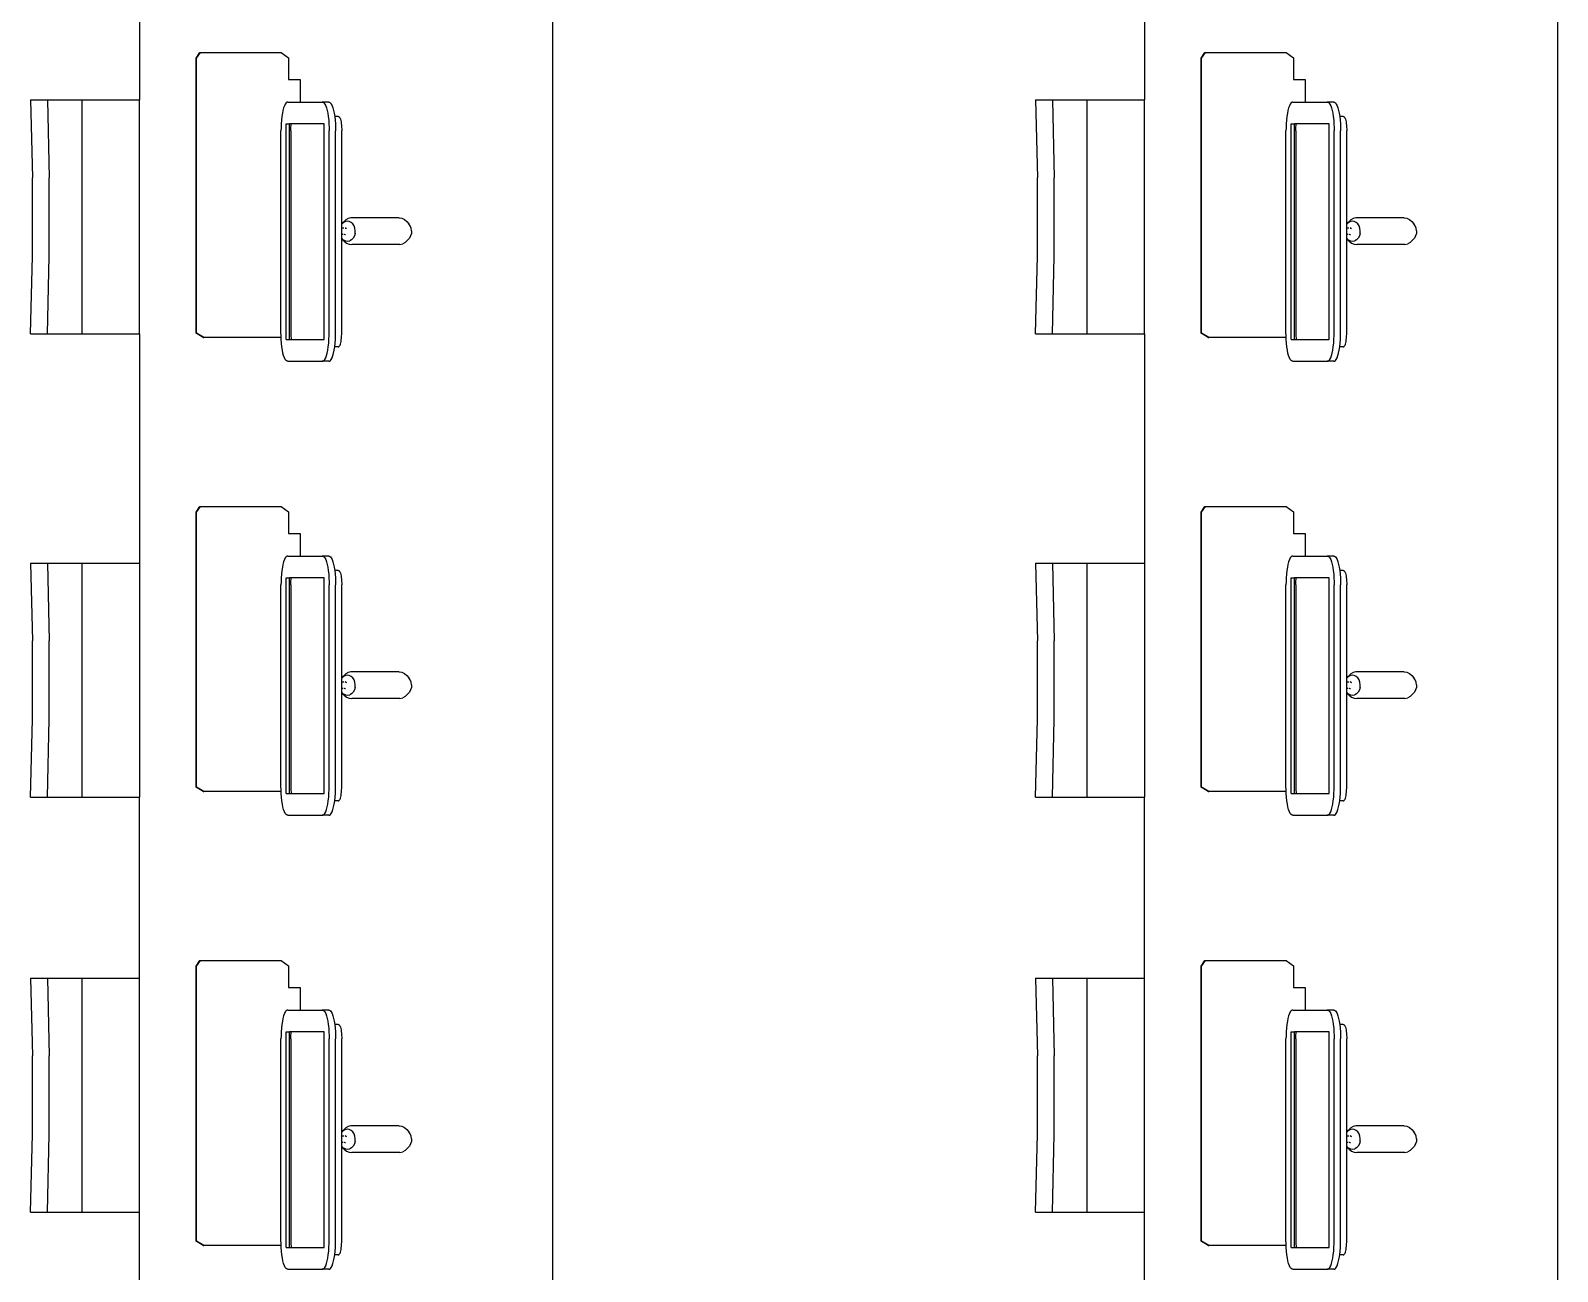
# Model space of a CAD drawing. Header units: inches. Extents: x 1 to 470, y -1 to 318.
# Drawn here: x 279.1 to 370.7, y 105.7 to 180.1 of the extents above; entities that cross this region are included whole.
import ezdxf

# ---------------------------------------------------------------- set-up
doc = ezdxf.new("R2010")
doc.units = ezdxf.units.IN
doc.header["$MEASUREMENT"] = 0

# ---------------------------------------------------------------- blocks, each defined once
blk = doc.blocks.new('computer classroom pl')
for p, q in [((292.461, 316.665), (297.125, 316.552)), ((292.461, 316.665), (292.461, 315.656)), ((297.125, 316.552), (301.822, 316.552)), ((306.486, 316.665), (301.822, 316.552)), ((306.486, 316.665), (306.486, 315.656)), ((317.348, 316.665), (322.013, 316.552)), ((317.348, 316.665), (317.348, 315.656)), ((322.013, 316.552), (326.709, 316.552)), ((331.373, 316.665), (326.709, 316.552)), ((331.373, 316.665), (331.373, 315.656)), ((345.123, 316.665), (349.788, 316.552)), ((345.123, 316.665), (345.123, 315.656)), ((349.788, 316.552), (354.484, 316.552)), ((359.148, 316.665), (354.484, 316.552)), ((359.148, 316.665), (359.148, 315.656)), ((292.461, 315.656), (297.125, 315.543)), ((292.461, 315.656), (292.461, 313.571)), ((297.125, 315.543), (301.822, 315.543)), ((306.486, 315.656), (301.822, 315.543)), ((306.486, 315.656), (306.486, 313.571)), ((317.348, 315.656), (322.013, 315.543)), ((317.348, 315.656), (317.348, 313.571)), ((322.013, 315.543), (326.709, 315.543)), ((331.373, 315.656), (326.709, 315.543)), ((331.373, 315.656), (331.373, 313.571)), ((345.123, 315.656), (349.788, 315.543)), ((345.123, 315.656), (345.123, 313.571)), ((349.788, 315.543), (354.484, 315.543)), ((359.148, 315.656), (354.484, 315.543)), ((359.148, 315.656), (359.148, 313.571)), ((292.461, 313.571), (292.461, 310.126)), ((292.461, 313.571), (306.486, 313.571)), ((306.486, 313.571), (306.486, 310.126)), ((317.348, 313.571), (317.348, 310.126)), ((317.348, 313.571), (331.373, 313.571)), ((331.373, 313.571), (331.373, 310.126)), ((345.123, 313.571), (345.123, 310.126)), ((345.123, 313.571), (359.148, 313.571)), ((359.148, 313.571), (359.148, 310.126)), ((282.148, 310.126), (292.461, 310.126)), ((292.461, 310.126), (306.486, 310.126)), ((306.486, 310.126), (317.348, 310.126)), ((331.373, 310.126), (317.348, 310.126)), ((345.123, 310.126), (331.373, 310.126)), ((345.123, 310.126), (359.148, 310.126)), ((370.836, 310.126), (359.148, 310.126)), ((290.446, 306.32), (290.706, 306.743)), ((290.446, 306.285), (290.706, 306.711)), ((290.706, 306.743), (307.206, 306.743)), ((290.706, 306.743), (290.706, 306.711)), ((290.706, 306.711), (307.206, 306.711)), ((307.206, 306.743), (307.552, 306.511)), ((307.206, 306.711), (307.552, 306.478)), ((317.671, 306.32), (317.931, 306.743)), ((317.671, 306.285), (317.931, 306.711)), ((317.931, 306.743), (334.431, 306.743)), ((317.931, 306.743), (317.931, 306.711)), ((317.931, 306.711), (334.431, 306.711)), ((334.431, 306.743), (334.777, 306.511)), ((334.431, 306.711), (334.777, 306.478)), ((344.896, 306.32), (345.156, 306.743)), ((344.896, 306.285), (345.156, 306.711)), ((345.156, 306.743), (361.656, 306.743)), ((345.156, 306.743), (345.156, 306.711)), ((345.156, 306.711), (361.656, 306.711)), ((361.656, 306.743), (362.002, 306.511)), ((361.656, 306.711), (362.002, 306.478)), ((290.446, 306.32), (290.446, 306.285)), ((290.446, 301.645), (290.446, 306.285)), ((307.552, 306.511), (307.552, 306.478)), ((307.552, 306.478), (307.552, 301.64)), ((317.671, 306.32), (317.671, 306.285)), ((317.671, 301.645), (317.671, 306.285)), ((334.777, 306.511), (334.777, 306.478)), ((334.777, 306.478), (334.777, 301.64)), ((344.896, 306.32), (344.896, 306.285)), ((344.896, 301.645), (344.896, 306.285)), ((362.002, 306.511), (362.002, 306.478)), ((362.002, 306.478), (362.002, 301.64)), ((289.033, 301.24), (289.037, 301.284)), ((289.033, 301.24), (289.033, 299.173)), ((289.037, 301.284), (289.075, 301.34)), ((289.075, 301.34), (289.144, 301.393)), ((289.144, 301.393), (289.243, 301.444)), ((289.243, 301.444), (289.371, 301.491)), ((289.371, 301.491), (289.525, 301.533)), ((289.525, 301.533), (289.702, 301.57)), ((289.702, 301.57), (289.898, 301.6)), ((289.898, 301.6), (290.11, 301.624)), ((290.11, 301.624), (290.334, 301.641)), ((290.327, 301.341), (303.273, 301.341)), ((290.327, 301.341), (290.327, 301.15)), ((290.334, 301.641), (290.446, 301.645)), ((290.446, 301.645), (290.565, 301.65)), ((290.565, 301.65), (290.749, 301.651)), ((290.749, 301.651), (302.851, 301.651)), ((303.035, 301.65), (302.851, 301.651)), ((303.267, 301.641), (303.035, 301.65)), ((303.49, 301.624), (303.267, 301.641)), ((303.273, 301.341), (303.273, 301.15)), ((303.702, 301.6), (303.49, 301.624)), ((303.899, 301.57), (303.702, 301.6)), ((304.076, 301.533), (303.899, 301.57)), ((304.229, 301.491), (304.076, 301.533)), ((304.357, 301.444), (304.229, 301.491)), ((304.457, 301.393), (304.357, 301.444)), ((304.526, 301.34), (304.457, 301.393)), ((304.564, 301.284), (304.526, 301.34)), ((304.568, 301.24), (304.564, 301.284)), ((304.568, 301.24), (304.568, 300.5)), ((307.225, 301.199), (305.925, 301.199)), ((305.925, 301.199), (305.925, 300.5)), ((307.552, 301.64), (307.225, 301.199)), ((316.258, 301.24), (316.262, 301.284)), ((316.258, 301.24), (316.258, 299.173)), ((316.262, 301.284), (316.3, 301.34)), ((316.3, 301.34), (316.369, 301.393)), ((316.369, 301.393), (316.468, 301.444)), ((316.468, 301.444), (316.596, 301.491)), ((316.596, 301.491), (316.75, 301.533)), ((316.75, 301.533), (316.927, 301.57)), ((316.927, 301.57), (317.123, 301.6)), ((317.123, 301.6), (317.335, 301.624)), ((317.335, 301.624), (317.559, 301.641)), ((317.552, 301.341), (330.498, 301.341)), ((317.552, 301.341), (317.552, 301.15)), ((317.559, 301.641), (317.671, 301.645)), ((317.671, 301.645), (317.79, 301.65)), ((317.79, 301.65), (317.974, 301.651)), ((317.974, 301.651), (330.076, 301.651)), ((330.26, 301.65), (330.076, 301.651)), ((330.492, 301.641), (330.26, 301.65)), ((330.715, 301.624), (330.492, 301.641)), ((330.498, 301.341), (330.498, 301.15)), ((330.927, 301.6), (330.715, 301.624)), ((331.124, 301.57), (330.927, 301.6)), ((331.301, 301.533), (331.124, 301.57)), ((331.454, 301.491), (331.301, 301.533)), ((331.582, 301.444), (331.454, 301.491)), ((331.682, 301.393), (331.582, 301.444)), ((331.751, 301.34), (331.682, 301.393)), ((331.789, 301.284), (331.751, 301.34)), ((331.793, 301.24), (331.789, 301.284)), ((331.793, 301.24), (331.793, 300.5)), ((334.45, 301.199), (333.15, 301.199)), ((333.15, 301.199), (333.15, 300.5)), ((334.777, 301.64), (334.45, 301.199)), ((343.483, 301.24), (343.487, 301.284)), ((343.483, 301.24), (343.483, 299.173)), ((343.487, 301.284), (343.525, 301.34)), ((343.525, 301.34), (343.594, 301.393)), ((343.594, 301.393), (343.693, 301.444)), ((343.693, 301.444), (343.821, 301.491)), ((343.821, 301.491), (343.975, 301.533)), ((343.975, 301.533), (344.152, 301.57)), ((344.152, 301.57), (344.348, 301.6)), ((344.348, 301.6), (344.56, 301.624)), ((344.56, 301.624), (344.784, 301.641)), ((344.777, 301.341), (357.723, 301.341)), ((344.777, 301.341), (344.777, 301.15)), ((344.784, 301.641), (344.896, 301.645)), ((344.896, 301.645), (345.015, 301.65)), ((345.015, 301.65), (345.199, 301.651)), ((345.199, 301.651), (357.301, 301.651)), ((357.485, 301.65), (357.301, 301.651)), ((357.717, 301.641), (357.485, 301.65)), ((357.94, 301.624), (357.717, 301.641)), ((357.723, 301.341), (357.723, 301.15)), ((358.152, 301.6), (357.94, 301.624)), ((358.349, 301.57), (358.152, 301.6)), ((358.526, 301.533), (358.349, 301.57)), ((358.679, 301.491), (358.526, 301.533)), ((358.807, 301.444), (358.679, 301.491)), ((358.907, 301.393), (358.807, 301.444)), ((358.976, 301.34), (358.907, 301.393)), ((359.014, 301.284), (358.976, 301.34)), ((359.018, 301.24), (359.014, 301.284)), ((359.018, 301.24), (359.018, 300.5)), ((361.675, 301.199), (360.375, 301.199)), ((360.375, 301.199), (360.375, 300.5)), ((362.002, 301.64), (361.675, 301.199)), ((290.327, 301.15), (303.273, 301.15)), ((290.327, 301.15), (290.327, 301.037)), ((290.422, 301.048), (290.327, 301.037)), ((290.327, 301.037), (290.327, 299.072)), ((290.532, 301.056), (290.422, 301.048)), ((290.645, 301.06), (290.532, 301.056)), ((290.759, 301.061), (290.645, 301.06)), ((302.842, 301.061), (290.759, 301.061)), ((302.842, 301.061), (302.956, 301.06)), ((302.956, 301.06), (303.069, 301.056)), ((303.069, 301.056), (303.178, 301.048)), ((303.178, 301.048), (303.273, 301.037)), ((303.273, 301.037), (303.273, 301.15)), ((303.273, 299.072), (303.273, 301.037)), ((305.925, 300.5), (304.568, 300.5)), ((304.568, 300.5), (304.568, 299.173)), ((317.552, 301.15), (330.498, 301.15)), ((317.552, 301.15), (317.552, 301.037)), ((317.647, 301.048), (317.552, 301.037)), ((317.552, 301.037), (317.552, 299.072)), ((317.757, 301.056), (317.647, 301.048)), ((317.87, 301.06), (317.757, 301.056)), ((317.984, 301.061), (317.87, 301.06)), ((330.067, 301.061), (317.984, 301.061)), ((330.067, 301.061), (330.181, 301.06)), ((330.181, 301.06), (330.294, 301.056)), ((330.294, 301.056), (330.403, 301.048)), ((330.403, 301.048), (330.498, 301.037)), ((330.498, 301.037), (330.498, 301.15)), ((330.498, 299.072), (330.498, 301.037)), ((333.15, 300.5), (331.793, 300.5)), ((331.793, 300.5), (331.793, 299.173)), ((344.777, 301.15), (357.723, 301.15)), ((344.777, 301.15), (344.777, 301.037)), ((344.872, 301.048), (344.777, 301.037)), ((344.777, 301.037), (344.777, 299.072)), ((344.982, 301.056), (344.872, 301.048)), ((345.095, 301.06), (344.982, 301.056)), ((345.209, 301.061), (345.095, 301.06)), ((357.292, 301.061), (345.209, 301.061)), ((357.292, 301.061), (357.406, 301.06)), ((357.406, 301.06), (357.519, 301.056)), ((357.519, 301.056), (357.628, 301.048)), ((357.628, 301.048), (357.723, 301.037)), ((357.723, 301.037), (357.723, 301.15)), ((357.723, 299.072), (357.723, 301.037)), ((360.375, 300.5), (359.018, 300.5)), ((359.018, 300.5), (359.018, 299.173)), ((289.033, 299.173), (289.037, 299.129)), ((289.033, 298.79), (289.033, 299.173)), ((289.033, 298.79), (289.037, 298.746)), ((289.037, 299.129), (289.075, 299.074)), ((289.037, 298.746), (289.075, 298.69)), ((289.075, 299.074), (289.144, 299.02)), ((289.075, 298.69), (289.144, 298.637)), ((289.144, 299.02), (289.243, 298.97)), ((289.144, 298.637), (289.243, 298.586)), ((289.243, 298.97), (289.371, 298.923)), ((289.243, 298.586), (289.371, 298.539)), ((289.371, 298.923), (289.525, 298.88)), ((289.371, 298.539), (289.525, 298.497)), ((289.525, 298.88), (289.702, 298.844)), ((289.525, 298.497), (289.702, 298.46)), ((289.702, 298.844), (289.898, 298.813)), ((289.702, 298.46), (289.896, 298.43)), ((289.896, 298.217), (289.896, 298.43)), ((289.896, 298.43), (289.898, 298.43)), ((289.898, 298.813), (290.11, 298.789)), ((289.898, 298.43), (290.11, 298.406)), ((290.11, 298.789), (290.334, 298.773)), ((290.327, 299.072), (303.273, 299.072)), ((290.334, 298.773), (290.565, 298.764)), ((290.565, 298.764), (290.749, 298.763)), ((290.749, 298.763), (302.851, 298.763)), ((303.035, 298.764), (302.851, 298.763)), ((303.267, 298.773), (303.035, 298.764)), ((303.49, 298.789), (303.267, 298.773)), ((303.702, 298.813), (303.49, 298.789)), ((303.702, 298.43), (303.49, 298.406)), ((303.899, 298.844), (303.702, 298.813)), ((303.705, 298.43), (303.702, 298.43)), ((303.899, 298.46), (303.705, 298.43)), ((303.705, 298.217), (303.705, 298.43)), ((304.076, 298.88), (303.899, 298.844)), ((304.076, 298.497), (303.899, 298.46)), ((304.229, 298.923), (304.076, 298.88)), ((304.229, 298.539), (304.076, 298.497)), ((304.357, 298.97), (304.229, 298.923)), ((304.357, 298.586), (304.229, 298.539)), ((304.457, 299.02), (304.357, 298.97)), ((304.457, 298.637), (304.357, 298.586)), ((304.526, 299.074), (304.457, 299.02)), ((304.526, 298.69), (304.457, 298.637)), ((304.564, 299.129), (304.526, 299.074)), ((304.564, 298.746), (304.526, 298.69)), ((304.568, 299.173), (304.564, 299.129)), ((304.568, 298.79), (304.564, 298.746)), ((304.568, 298.79), (304.568, 299.173)), ((316.258, 299.173), (316.262, 299.129)), ((316.258, 298.79), (316.258, 299.173)), ((316.258, 298.79), (316.262, 298.746)), ((316.262, 299.129), (316.3, 299.074)), ((316.262, 298.746), (316.3, 298.69)), ((316.3, 299.074), (316.369, 299.02)), ((316.3, 298.69), (316.369, 298.637)), ((316.369, 299.02), (316.468, 298.97)), ((316.369, 298.637), (316.468, 298.586)), ((316.468, 298.97), (316.596, 298.923)), ((316.468, 298.586), (316.596, 298.539)), ((316.596, 298.923), (316.75, 298.88)), ((316.596, 298.539), (316.75, 298.497)), ((316.75, 298.88), (316.927, 298.844)), ((316.75, 298.497), (316.927, 298.46)), ((316.927, 298.844), (317.123, 298.813)), ((316.927, 298.46), (317.121, 298.43)), ((317.121, 298.217), (317.121, 298.43)), ((317.121, 298.43), (317.123, 298.43)), ((317.123, 298.813), (317.335, 298.789)), ((317.123, 298.43), (317.335, 298.406)), ((317.335, 298.789), (317.559, 298.773)), ((317.552, 299.072), (330.498, 299.072)), ((317.559, 298.773), (317.79, 298.764)), ((317.79, 298.764), (317.974, 298.763)), ((317.974, 298.763), (330.076, 298.763)), ((330.26, 298.764), (330.076, 298.763)), ((330.492, 298.773), (330.26, 298.764)), ((330.715, 298.789), (330.492, 298.773)), ((330.927, 298.813), (330.715, 298.789)), ((330.927, 298.43), (330.715, 298.406)), ((331.124, 298.844), (330.927, 298.813)), ((330.93, 298.43), (330.927, 298.43)), ((331.124, 298.46), (330.93, 298.43)), ((330.93, 298.217), (330.93, 298.43)), ((331.301, 298.88), (331.124, 298.844)), ((331.301, 298.497), (331.124, 298.46)), ((331.454, 298.923), (331.301, 298.88)), ((331.454, 298.539), (331.301, 298.497)), ((331.582, 298.97), (331.454, 298.923)), ((331.582, 298.586), (331.454, 298.539)), ((331.682, 299.02), (331.582, 298.97)), ((331.682, 298.637), (331.582, 298.586)), ((331.751, 299.074), (331.682, 299.02)), ((331.751, 298.69), (331.682, 298.637)), ((331.789, 299.129), (331.751, 299.074)), ((331.789, 298.746), (331.751, 298.69)), ((331.793, 299.173), (331.789, 299.129)), ((331.793, 298.79), (331.789, 298.746)), ((331.793, 298.79), (331.793, 299.173)), ((343.483, 299.173), (343.487, 299.129)), ((343.483, 298.79), (343.483, 299.173)), ((343.483, 298.79), (343.487, 298.746)), ((343.487, 299.129), (343.525, 299.074)), ((343.487, 298.746), (343.525, 298.69)), ((343.525, 299.074), (343.594, 299.02)), ((343.525, 298.69), (343.594, 298.637)), ((343.594, 299.02), (343.693, 298.97)), ((343.594, 298.637), (343.693, 298.586)), ((343.693, 298.97), (343.821, 298.923)), ((343.693, 298.586), (343.821, 298.539)), ((343.821, 298.923), (343.975, 298.88)), ((343.821, 298.539), (343.975, 298.497)), ((343.975, 298.88), (344.152, 298.844)), ((343.975, 298.497), (344.152, 298.46)), ((344.152, 298.844), (344.348, 298.813)), ((344.152, 298.46), (344.346, 298.43)), ((344.346, 298.217), (344.346, 298.43)), ((344.346, 298.43), (344.348, 298.43)), ((344.348, 298.813), (344.56, 298.789)), ((344.348, 298.43), (344.56, 298.406)), ((344.56, 298.789), (344.784, 298.773)), ((344.777, 299.072), (357.723, 299.072)), ((344.784, 298.773), (345.015, 298.764)), ((345.015, 298.764), (345.199, 298.763)), ((345.199, 298.763), (357.301, 298.763)), ((357.485, 298.764), (357.301, 298.763)), ((357.717, 298.773), (357.485, 298.764)), ((357.94, 298.789), (357.717, 298.773)), ((358.152, 298.813), (357.94, 298.789)), ((358.152, 298.43), (357.94, 298.406)), ((358.349, 298.844), (358.152, 298.813)), ((358.155, 298.43), (358.152, 298.43)), ((358.349, 298.46), (358.155, 298.43)), ((358.155, 298.217), (358.155, 298.43)), ((358.526, 298.88), (358.349, 298.844)), ((358.526, 298.497), (358.349, 298.46)), ((358.679, 298.923), (358.526, 298.88)), ((358.679, 298.539), (358.526, 298.497)), ((358.807, 298.97), (358.679, 298.923)), ((358.807, 298.586), (358.679, 298.539)), ((358.907, 299.02), (358.807, 298.97)), ((358.907, 298.637), (358.807, 298.586)), ((358.976, 299.074), (358.907, 299.02)), ((358.976, 298.69), (358.907, 298.637)), ((359.014, 299.129), (358.976, 299.074)), ((359.014, 298.746), (358.976, 298.69)), ((359.018, 299.173), (359.014, 299.129)), ((359.018, 298.79), (359.014, 298.746)), ((359.018, 298.79), (359.018, 299.173)), ((289.896, 298.217), (289.899, 298.19)), ((289.899, 298.19), (289.917, 298.163)), ((289.917, 298.163), (289.951, 298.137)), ((289.951, 298.137), (289.999, 298.112)), ((289.999, 298.112), (290.062, 298.089)), ((290.062, 298.089), (290.137, 298.068)), ((290.11, 298.406), (290.334, 298.389)), ((290.137, 298.068), (290.223, 298.05)), ((290.223, 298.05), (290.319, 298.035)), ((290.319, 298.035), (290.422, 298.024)), ((290.334, 298.389), (290.565, 298.381)), ((290.422, 298.024), (290.532, 298.016)), ((290.532, 298.016), (290.645, 298.011)), ((290.565, 298.381), (290.749, 298.38)), ((290.645, 298.011), (290.759, 298.011)), ((290.749, 298.38), (302.851, 298.38)), ((290.759, 298.011), (296.409, 298.011)), ((296.046, 297.572), (296.027, 297.406)), ((296.118, 297.728), (296.046, 297.572)), ((296.239, 297.865), (296.118, 297.728)), ((296.243, 297.777), (296.228, 297.653)), ((296.228, 297.653), (296.255, 297.53)), ((296.239, 297.865), (296.387, 297.996)), ((296.243, 297.777), (296.297, 297.894)), ((296.32, 297.417), (296.255, 297.53)), ((296.297, 297.894), (296.387, 297.996)), ((296.409, 298.011), (296.387, 297.996)), ((296.409, 298.011), (296.627, 298.011)), ((296.627, 297.923), (296.627, 298.011)), ((296.627, 298.011), (297.024, 298.011)), ((296.651, 297.855), (296.632, 297.786)), ((296.636, 297.827), (296.632, 297.786)), ((296.651, 297.855), (296.636, 297.827)), ((296.65, 297.856), (296.651, 297.855)), ((297.021, 297.798), (296.999, 297.72)), ((296.999, 297.72), (297.016, 297.758)), ((297.016, 297.758), (297.021, 297.798)), ((297.024, 298.011), (297.024, 297.892)), ((297.024, 298.011), (297.245, 298.011)), ((297.332, 297.927), (297.245, 298.011)), ((297.245, 298.011), (297.369, 297.901)), ((297.245, 298.011), (302.842, 298.011)), ((297.397, 297.814), (297.332, 297.927)), ((297.356, 297.45), (297.41, 297.567)), ((297.503, 297.772), (297.369, 297.901)), ((297.424, 297.691), (297.397, 297.814)), ((297.41, 297.567), (297.424, 297.691)), ((297.59, 297.621), (297.503, 297.772)), ((297.626, 297.457), (297.59, 297.621)), ((302.956, 298.011), (302.842, 298.011)), ((303.035, 298.381), (302.851, 298.38)), ((303.069, 298.016), (302.956, 298.011)), ((303.267, 298.389), (303.035, 298.381)), ((303.178, 298.024), (303.069, 298.016)), ((303.282, 298.035), (303.178, 298.024)), ((303.49, 298.406), (303.267, 298.389)), ((303.378, 298.05), (303.282, 298.035)), ((303.464, 298.068), (303.378, 298.05)), ((303.539, 298.089), (303.464, 298.068)), ((303.601, 298.112), (303.539, 298.089)), ((303.65, 298.137), (303.601, 298.112)), ((303.684, 298.163), (303.65, 298.137)), ((303.702, 298.19), (303.684, 298.163)), ((303.705, 298.217), (303.702, 298.19)), ((317.121, 298.217), (317.124, 298.19)), ((317.124, 298.19), (317.142, 298.163)), ((317.142, 298.163), (317.176, 298.137)), ((317.176, 298.137), (317.224, 298.112)), ((317.224, 298.112), (317.287, 298.089)), ((317.287, 298.089), (317.362, 298.068)), ((317.335, 298.406), (317.559, 298.389)), ((317.362, 298.068), (317.448, 298.05)), ((317.448, 298.05), (317.544, 298.035)), ((317.544, 298.035), (317.647, 298.024)), ((317.559, 298.389), (317.79, 298.381)), ((317.647, 298.024), (317.757, 298.016)), ((317.757, 298.016), (317.87, 298.011)), ((317.79, 298.381), (317.974, 298.38)), ((317.87, 298.011), (317.984, 298.011)), ((317.974, 298.38), (330.076, 298.38)), ((317.984, 298.011), (323.634, 298.011)), ((323.271, 297.572), (323.252, 297.406)), ((323.343, 297.728), (323.271, 297.572)), ((323.464, 297.865), (323.343, 297.728)), ((323.468, 297.777), (323.453, 297.653)), ((323.453, 297.653), (323.48, 297.53)), ((323.464, 297.865), (323.612, 297.996)), ((323.468, 297.777), (323.522, 297.894)), ((323.545, 297.417), (323.48, 297.53)), ((323.522, 297.894), (323.612, 297.996)), ((323.634, 298.011), (323.612, 297.996)), ((323.634, 298.011), (323.852, 298.011)), ((323.852, 297.923), (323.852, 298.011)), ((323.852, 298.011), (324.249, 298.011)), ((323.876, 297.855), (323.857, 297.786)), ((323.861, 297.827), (323.857, 297.786)), ((323.876, 297.855), (323.861, 297.827)), ((323.875, 297.856), (323.876, 297.855)), ((324.246, 297.798), (324.224, 297.72)), ((324.224, 297.72), (324.241, 297.758)), ((324.241, 297.758), (324.246, 297.798)), ((324.249, 298.011), (324.249, 297.892)), ((324.249, 298.011), (324.47, 298.011)), ((324.557, 297.927), (324.47, 298.011)), ((324.47, 298.011), (324.594, 297.901)), ((324.47, 298.011), (330.067, 298.011)), ((324.622, 297.814), (324.557, 297.927)), ((324.581, 297.45), (324.635, 297.567)), ((324.728, 297.772), (324.594, 297.901)), ((324.649, 297.691), (324.622, 297.814)), ((324.635, 297.567), (324.649, 297.691)), ((324.815, 297.621), (324.728, 297.772)), ((324.851, 297.457), (324.815, 297.621)), ((330.181, 298.011), (330.067, 298.011)), ((330.26, 298.381), (330.076, 298.38)), ((330.294, 298.016), (330.181, 298.011)), ((330.492, 298.389), (330.26, 298.381)), ((330.403, 298.024), (330.294, 298.016)), ((330.507, 298.035), (330.403, 298.024)), ((330.715, 298.406), (330.492, 298.389)), ((330.603, 298.05), (330.507, 298.035)), ((330.689, 298.068), (330.603, 298.05)), ((330.764, 298.089), (330.689, 298.068)), ((330.826, 298.112), (330.764, 298.089)), ((330.875, 298.137), (330.826, 298.112)), ((330.909, 298.163), (330.875, 298.137)), ((330.927, 298.19), (330.909, 298.163)), ((330.93, 298.217), (330.927, 298.19)), ((344.346, 298.217), (344.349, 298.19)), ((344.349, 298.19), (344.367, 298.163)), ((344.367, 298.163), (344.401, 298.137)), ((344.401, 298.137), (344.449, 298.112)), ((344.449, 298.112), (344.512, 298.089)), ((344.512, 298.089), (344.587, 298.068)), ((344.56, 298.406), (344.784, 298.389)), ((344.587, 298.068), (344.673, 298.05)), ((344.673, 298.05), (344.769, 298.035)), ((344.769, 298.035), (344.872, 298.024)), ((344.784, 298.389), (345.015, 298.381)), ((344.872, 298.024), (344.982, 298.016)), ((344.982, 298.016), (345.095, 298.011)), ((345.015, 298.381), (345.199, 298.38)), ((345.095, 298.011), (345.209, 298.011)), ((345.199, 298.38), (357.301, 298.38)), ((345.209, 298.011), (348.211, 298.011)), ((348.211, 298.011), (350.859, 298.011)), ((350.496, 297.572), (350.477, 297.406)), ((350.568, 297.728), (350.496, 297.572)), ((350.689, 297.865), (350.568, 297.728)), ((350.693, 297.777), (350.678, 297.653)), ((350.678, 297.653), (350.705, 297.53)), ((350.689, 297.865), (350.837, 297.996)), ((350.693, 297.777), (350.747, 297.894)), ((350.77, 297.417), (350.705, 297.53)), ((350.747, 297.894), (350.837, 297.996)), ((350.859, 298.011), (350.837, 297.996)), ((350.859, 298.011), (351.077, 298.011)), ((351.077, 297.923), (351.077, 298.011)), ((351.077, 298.011), (351.474, 298.011)), ((351.101, 297.855), (351.082, 297.786)), ((351.086, 297.827), (351.082, 297.786)), ((351.101, 297.855), (351.086, 297.827)), ((351.1, 297.856), (351.101, 297.855)), ((351.471, 297.798), (351.449, 297.72)), ((351.449, 297.72), (351.466, 297.758)), ((351.466, 297.758), (351.471, 297.798)), ((351.474, 298.011), (351.474, 297.892)), ((351.474, 298.011), (351.695, 298.011)), ((351.782, 297.927), (351.695, 298.011)), ((351.695, 298.011), (351.819, 297.901)), ((351.695, 298.011), (354.384, 298.011)), ((351.847, 297.814), (351.782, 297.927)), ((351.806, 297.45), (351.86, 297.567)), ((351.953, 297.772), (351.819, 297.901)), ((351.874, 297.691), (351.847, 297.814)), ((351.86, 297.567), (351.874, 297.691)), ((352.04, 297.621), (351.953, 297.772)), ((352.076, 297.457), (352.04, 297.621)), ((354.384, 298.011), (357.292, 298.011)), ((357.406, 298.011), (357.292, 298.011)), ((357.485, 298.381), (357.301, 298.38)), ((357.519, 298.016), (357.406, 298.011)), ((357.717, 298.389), (357.485, 298.381)), ((357.628, 298.024), (357.519, 298.016)), ((357.732, 298.035), (357.628, 298.024)), ((357.94, 298.406), (357.717, 298.389)), ((357.828, 298.05), (357.732, 298.035)), ((357.914, 298.068), (357.828, 298.05)), ((357.989, 298.089), (357.914, 298.068)), ((358.051, 298.112), (357.989, 298.089)), ((358.1, 298.137), (358.051, 298.112)), ((358.134, 298.163), (358.1, 298.137)), ((358.152, 298.19), (358.134, 298.163)), ((358.155, 298.217), (358.152, 298.19)), ((296.027, 294.517), (296.027, 297.406)), ((296.42, 297.321), (296.32, 297.417)), ((296.548, 297.249), (296.42, 297.321)), ((296.694, 297.206), (296.548, 297.249)), ((296.694, 297.206), (296.85, 297.194)), ((296.85, 297.194), (297.004, 297.216)), ((297.004, 297.216), (297.146, 297.268)), ((297.146, 297.268), (297.266, 297.348)), ((297.266, 297.348), (297.356, 297.45)), ((297.626, 294.568), (297.626, 297.457)), ((323.252, 294.517), (323.252, 297.406)), ((323.645, 297.321), (323.545, 297.417)), ((323.773, 297.249), (323.645, 297.321)), ((323.919, 297.206), (323.773, 297.249)), ((323.919, 297.206), (324.075, 297.194)), ((324.075, 297.194), (324.229, 297.216)), ((324.229, 297.216), (324.371, 297.268)), ((324.371, 297.268), (324.491, 297.348)), ((324.491, 297.348), (324.581, 297.45)), ((324.851, 294.568), (324.851, 297.457)), ((350.477, 294.517), (350.477, 297.406)), ((350.87, 297.321), (350.77, 297.417)), ((350.998, 297.249), (350.87, 297.321)), ((351.144, 297.206), (350.998, 297.249)), ((351.144, 297.206), (351.3, 297.194)), ((351.3, 297.194), (351.454, 297.216)), ((351.454, 297.216), (351.596, 297.268)), ((351.596, 297.268), (351.716, 297.348)), ((351.716, 297.348), (351.806, 297.45)), ((352.076, 294.568), (352.076, 297.457)), ((296.027, 294.517), (296.062, 294.353)), ((296.15, 294.201), (296.062, 294.353)), ((296.283, 294.073), (296.15, 294.201)), ((296.283, 294.073), (296.42, 293.951)), ((296.548, 293.879), (296.42, 293.951)), ((296.694, 293.836), (296.548, 293.879)), ((296.85, 293.824), (297.004, 293.846)), ((297.004, 293.846), (297.146, 293.898)), ((297.146, 293.898), (297.266, 293.978)), ((297.414, 294.109), (297.266, 293.978)), ((297.534, 294.245), (297.414, 294.109)), ((297.607, 294.402), (297.534, 294.245)), ((297.626, 294.568), (297.607, 294.402)), ((323.252, 294.517), (323.287, 294.353)), ((323.375, 294.201), (323.287, 294.353)), ((323.508, 294.073), (323.375, 294.201)), ((323.508, 294.073), (323.645, 293.951)), ((323.773, 293.879), (323.645, 293.951)), ((323.919, 293.836), (323.773, 293.879)), ((324.075, 293.824), (324.229, 293.846)), ((324.229, 293.846), (324.371, 293.898)), ((324.371, 293.898), (324.491, 293.978)), ((324.639, 294.109), (324.491, 293.978)), ((324.759, 294.245), (324.639, 294.109)), ((324.832, 294.402), (324.759, 294.245)), ((324.851, 294.568), (324.832, 294.402)), ((350.477, 294.517), (350.512, 294.353)), ((350.6, 294.201), (350.512, 294.353)), ((350.733, 294.073), (350.6, 294.201)), ((350.733, 294.073), (350.87, 293.951)), ((350.998, 293.879), (350.87, 293.951)), ((351.144, 293.836), (350.998, 293.879)), ((351.3, 293.824), (351.454, 293.846)), ((351.454, 293.846), (351.596, 293.898)), ((351.596, 293.898), (351.716, 293.978)), ((351.864, 294.109), (351.716, 293.978)), ((351.984, 294.245), (351.864, 294.109)), ((352.057, 294.402), (351.984, 294.245)), ((352.076, 294.568), (352.057, 294.402)), ((296.85, 293.824), (296.694, 293.836)), ((324.075, 293.824), (323.919, 293.836)), ((351.3, 293.824), (351.144, 293.836)), ((420.033, 285.376), (258.746, 285.376)), ((292.461, 256.415), (297.125, 256.302)), ((292.461, 256.415), (292.461, 255.406)), ((306.486, 256.415), (301.822, 256.302)), ((306.486, 256.415), (306.486, 255.406)), ((317.348, 256.415), (322.013, 256.302)), ((317.348, 256.415), (317.348, 255.406)), ((331.373, 256.415), (326.709, 256.302)), ((331.373, 256.415), (331.373, 255.406)), ((345.123, 256.415), (349.788, 256.302)), ((345.123, 256.415), (345.123, 255.406)), ((359.148, 256.415), (354.484, 256.302)), ((359.148, 256.415), (359.148, 255.406)), ((292.461, 255.406), (297.125, 255.293)), ((292.461, 255.406), (292.461, 253.321)), ((297.125, 256.302), (301.822, 256.302)), ((306.486, 255.406), (301.822, 255.293)), ((306.486, 255.406), (306.486, 253.321)), ((317.348, 255.406), (322.013, 255.293)), ((317.348, 255.406), (317.348, 253.321)), ((322.013, 256.302), (326.709, 256.302)), ((331.373, 255.406), (326.709, 255.293)), ((331.373, 255.406), (331.373, 253.321)), ((345.123, 255.406), (349.788, 255.293)), ((345.123, 255.406), (345.123, 253.321)), ((349.788, 256.302), (354.484, 256.302)), ((359.148, 255.406), (354.484, 255.293)), ((359.148, 255.406), (359.148, 253.321)), ((297.125, 255.293), (301.822, 255.293)), ((322.013, 255.293), (326.709, 255.293)), ((349.788, 255.293), (354.484, 255.293)), ((292.461, 253.321), (292.461, 249.876)), ((292.461, 253.321), (306.486, 253.321)), ((306.486, 253.321), (306.486, 249.876)), ((317.348, 253.321), (317.348, 249.876)), ((317.348, 253.321), (331.373, 253.321)), ((331.373, 253.321), (331.373, 249.876)), ((345.123, 253.321), (345.123, 249.876)), ((345.123, 253.321), (359.148, 253.321)), ((359.148, 253.321), (359.148, 249.876)), ((282.148, 249.876), (292.461, 249.876)), ((292.461, 249.876), (306.486, 249.876)), ((306.486, 249.876), (317.348, 249.876)), ((331.373, 249.876), (317.348, 249.876)), ((345.123, 249.876), (331.373, 249.876)), ((345.123, 249.876), (359.148, 249.876)), ((370.836, 249.876), (359.148, 249.876)), ((290.446, 246.07), (290.706, 246.493)), ((290.446, 246.035), (290.706, 246.461)), ((290.706, 246.493), (307.206, 246.493)), ((290.706, 246.493), (290.706, 246.461)), ((290.706, 246.461), (307.206, 246.461)), ((307.206, 246.493), (307.552, 246.261)), ((307.206, 246.461), (307.552, 246.228)), ((307.552, 246.261), (307.552, 246.228)), ((317.671, 246.07), (317.931, 246.493)), ((317.671, 246.035), (317.931, 246.461)), ((317.931, 246.493), (334.431, 246.493)), ((317.931, 246.493), (317.931, 246.461)), ((317.931, 246.461), (334.431, 246.461)), ((334.431, 246.493), (334.777, 246.261)), ((334.431, 246.461), (334.777, 246.228)), ((334.777, 246.261), (334.777, 246.228)), ((344.896, 246.07), (345.156, 246.493)), ((344.896, 246.035), (345.156, 246.461)), ((345.156, 246.493), (361.656, 246.493)), ((345.156, 246.493), (345.156, 246.461)), ((345.156, 246.461), (361.656, 246.461)), ((361.656, 246.493), (362.002, 246.261)), ((361.656, 246.461), (362.002, 246.228)), ((362.002, 246.261), (362.002, 246.228)), ((290.446, 246.07), (290.446, 246.035)), ((290.446, 241.395), (290.446, 246.035)), ((307.552, 246.228), (307.552, 241.39)), ((317.671, 246.07), (317.671, 246.035)), ((317.671, 241.395), (317.671, 246.035)), ((334.777, 246.228), (334.777, 241.39)), ((344.896, 246.07), (344.896, 246.035)), ((344.896, 241.395), (344.896, 246.035)), ((362.002, 246.228), (362.002, 241.39)), ((289.033, 240.99), (289.037, 241.034)), ((289.033, 240.99), (289.033, 238.923)), ((289.037, 241.034), (289.075, 241.09)), ((289.075, 241.09), (289.144, 241.143)), ((289.144, 241.143), (289.243, 241.194)), ((289.243, 241.194), (289.371, 241.241)), ((289.371, 241.241), (289.525, 241.283)), ((289.525, 241.283), (289.702, 241.32)), ((289.702, 241.32), (289.898, 241.35)), ((289.898, 241.35), (290.11, 241.374)), ((290.11, 241.374), (290.334, 241.391)), ((290.327, 241.091), (303.273, 241.091)), ((290.327, 241.091), (290.327, 240.9)), ((290.327, 240.9), (303.273, 240.9)), ((290.327, 240.9), (290.327, 240.787)), ((290.422, 240.798), (290.327, 240.787)), ((290.327, 240.787), (290.327, 238.822)), ((290.334, 241.391), (290.446, 241.395)), ((290.532, 240.806), (290.422, 240.798)), ((290.446, 241.395), (290.565, 241.4)), ((290.645, 240.81), (290.532, 240.806)), ((290.565, 241.4), (290.749, 241.401)), ((290.759, 240.811), (290.645, 240.81)), ((290.749, 241.401), (302.851, 241.401)), ((302.842, 240.811), (290.759, 240.811)), ((302.842, 240.811), (302.956, 240.81)), ((303.035, 241.4), (302.851, 241.401)), ((302.956, 240.81), (303.069, 240.806)), ((303.267, 241.391), (303.035, 241.4)), ((303.069, 240.806), (303.178, 240.798)), ((303.178, 240.798), (303.273, 240.787)), ((303.49, 241.374), (303.267, 241.391)), ((303.273, 241.091), (303.273, 240.9)), ((303.273, 240.787), (303.273, 240.9)), ((303.273, 238.822), (303.273, 240.787)), ((303.702, 241.35), (303.49, 241.374)), ((303.899, 241.32), (303.702, 241.35)), ((304.076, 241.283), (303.899, 241.32)), ((304.229, 241.241), (304.076, 241.283)), ((304.357, 241.194), (304.229, 241.241)), ((304.457, 241.143), (304.357, 241.194)), ((304.526, 241.09), (304.457, 241.143)), ((304.564, 241.034), (304.526, 241.09)), ((304.568, 240.99), (304.564, 241.034)), ((304.568, 240.99), (304.568, 240.25)), ((307.225, 240.949), (305.925, 240.949)), ((305.925, 240.949), (305.925, 240.25)), ((307.552, 241.39), (307.225, 240.949)), ((316.258, 240.99), (316.262, 241.034)), ((316.258, 240.99), (316.258, 238.923)), ((316.262, 241.034), (316.3, 241.09)), ((316.3, 241.09), (316.369, 241.143)), ((316.369, 241.143), (316.468, 241.194)), ((316.468, 241.194), (316.596, 241.241)), ((316.596, 241.241), (316.75, 241.283)), ((316.75, 241.283), (316.927, 241.32)), ((316.927, 241.32), (317.123, 241.35)), ((317.123, 241.35), (317.335, 241.374)), ((317.335, 241.374), (317.559, 241.391)), ((317.552, 241.091), (330.498, 241.091)), ((317.552, 241.091), (317.552, 240.9)), ((317.552, 240.9), (330.498, 240.9)), ((317.552, 240.9), (317.552, 240.787)), ((317.647, 240.798), (317.552, 240.787)), ((317.552, 240.787), (317.552, 238.822)), ((317.559, 241.391), (317.671, 241.395)), ((317.757, 240.806), (317.647, 240.798)), ((317.671, 241.395), (317.79, 241.4)), ((317.87, 240.81), (317.757, 240.806)), ((317.79, 241.4), (317.974, 241.401)), ((317.984, 240.811), (317.87, 240.81)), ((317.974, 241.401), (330.076, 241.401)), ((330.067, 240.811), (317.984, 240.811)), ((330.067, 240.811), (330.181, 240.81)), ((330.26, 241.4), (330.076, 241.401)), ((330.181, 240.81), (330.294, 240.806)), ((330.492, 241.391), (330.26, 241.4)), ((330.294, 240.806), (330.403, 240.798)), ((330.403, 240.798), (330.498, 240.787)), ((330.715, 241.374), (330.492, 241.391)), ((330.498, 241.091), (330.498, 240.9)), ((330.498, 240.787), (330.498, 240.9)), ((330.498, 238.822), (330.498, 240.787)), ((330.927, 241.35), (330.715, 241.374)), ((331.124, 241.32), (330.927, 241.35)), ((331.301, 241.283), (331.124, 241.32)), ((331.454, 241.241), (331.301, 241.283)), ((331.582, 241.194), (331.454, 241.241)), ((331.682, 241.143), (331.582, 241.194)), ((331.751, 241.09), (331.682, 241.143)), ((331.789, 241.034), (331.751, 241.09)), ((331.793, 240.99), (331.789, 241.034)), ((331.793, 240.99), (331.793, 240.25)), ((334.45, 240.949), (333.15, 240.949)), ((333.15, 240.949), (333.15, 240.25)), ((334.777, 241.39), (334.45, 240.949)), ((343.483, 240.99), (343.487, 241.034)), ((343.483, 240.99), (343.483, 238.923)), ((343.487, 241.034), (343.525, 241.09)), ((343.525, 241.09), (343.594, 241.143)), ((343.594, 241.143), (343.693, 241.194)), ((343.693, 241.194), (343.821, 241.241)), ((343.821, 241.241), (343.975, 241.283)), ((343.975, 241.283), (344.152, 241.32)), ((344.152, 241.32), (344.348, 241.35)), ((344.348, 241.35), (344.56, 241.374)), ((344.56, 241.374), (344.784, 241.391)), ((344.777, 241.091), (357.723, 241.091)), ((344.777, 241.091), (344.777, 240.9)), ((344.777, 240.9), (357.723, 240.9)), ((344.777, 240.9), (344.777, 240.787)), ((344.872, 240.798), (344.777, 240.787)), ((344.777, 240.787), (344.777, 238.822)), ((344.784, 241.391), (344.896, 241.395)), ((344.982, 240.806), (344.872, 240.798)), ((344.896, 241.395), (345.015, 241.4)), ((345.095, 240.81), (344.982, 240.806)), ((345.015, 241.4), (345.199, 241.401)), ((345.209, 240.811), (345.095, 240.81)), ((345.199, 241.401), (357.301, 241.401)), ((357.292, 240.811), (345.209, 240.811)), ((357.292, 240.811), (357.406, 240.81)), ((357.485, 241.4), (357.301, 241.401)), ((357.406, 240.81), (357.519, 240.806)), ((357.717, 241.391), (357.485, 241.4)), ((357.519, 240.806), (357.628, 240.798)), ((357.628, 240.798), (357.723, 240.787)), ((357.94, 241.374), (357.717, 241.391)), ((357.723, 241.091), (357.723, 240.9)), ((357.723, 240.787), (357.723, 240.9)), ((357.723, 238.822), (357.723, 240.787)), ((358.152, 241.35), (357.94, 241.374)), ((358.349, 241.32), (358.152, 241.35)), ((358.526, 241.283), (358.349, 241.32)), ((358.679, 241.241), (358.526, 241.283)), ((358.807, 241.194), (358.679, 241.241)), ((358.907, 241.143), (358.807, 241.194)), ((358.976, 241.09), (358.907, 241.143)), ((359.014, 241.034), (358.976, 241.09)), ((359.018, 240.99), (359.014, 241.034)), ((359.018, 240.99), (359.018, 240.25)), ((361.675, 240.949), (360.375, 240.949)), ((360.375, 240.949), (360.375, 240.25)), ((362.002, 241.39), (361.675, 240.949)), ((305.925, 240.25), (304.568, 240.25)), ((304.568, 240.25), (304.568, 238.923)), ((333.15, 240.25), (331.793, 240.25)), ((331.793, 240.25), (331.793, 238.923)), ((360.375, 240.25), (359.018, 240.25)), ((359.018, 240.25), (359.018, 238.923)), ((289.033, 238.923), (289.037, 238.879)), ((289.033, 238.54), (289.033, 238.923)), ((304.568, 238.923), (304.564, 238.879)), ((304.568, 238.54), (304.568, 238.923)), ((316.258, 238.923), (316.262, 238.879)), ((316.258, 238.54), (316.258, 238.923)), ((331.793, 238.923), (331.789, 238.879)), ((331.793, 238.54), (331.793, 238.923)), ((343.483, 238.923), (343.487, 238.879)), ((343.483, 238.54), (343.483, 238.923)), ((359.018, 238.923), (359.014, 238.879)), ((359.018, 238.54), (359.018, 238.923)), ((289.033, 238.54), (289.037, 238.496)), ((289.037, 238.879), (289.075, 238.824)), ((289.037, 238.496), (289.075, 238.44)), ((289.075, 238.824), (289.144, 238.77)), ((289.075, 238.44), (289.144, 238.387)), ((289.144, 238.77), (289.243, 238.72)), ((289.144, 238.387), (289.243, 238.336)), ((289.243, 238.72), (289.371, 238.673)), ((289.243, 238.336), (289.371, 238.289)), ((289.371, 238.673), (289.525, 238.63)), ((289.371, 238.289), (289.525, 238.247)), ((289.525, 238.63), (289.702, 238.594)), ((289.525, 238.247), (289.702, 238.21)), ((289.702, 238.594), (289.898, 238.563)), ((289.702, 238.21), (289.896, 238.18)), ((289.896, 237.967), (289.896, 238.18)), ((289.896, 238.18), (289.898, 238.18)), ((289.898, 238.563), (290.11, 238.539)), ((289.898, 238.18), (290.11, 238.156)), ((290.11, 238.539), (290.334, 238.523)), ((290.11, 238.156), (290.334, 238.139)), ((290.327, 238.822), (303.273, 238.822)), ((290.334, 238.523), (290.565, 238.514)), ((290.334, 238.139), (290.565, 238.131)), ((290.565, 238.514), (290.749, 238.513)), ((290.565, 238.131), (290.749, 238.13)), ((290.749, 238.513), (302.851, 238.513)), ((290.749, 238.13), (302.851, 238.13)), ((303.035, 238.514), (302.851, 238.513)), ((303.035, 238.131), (302.851, 238.13)), ((303.267, 238.523), (303.035, 238.514)), ((303.267, 238.139), (303.035, 238.131)), ((303.49, 238.539), (303.267, 238.523)), ((303.49, 238.156), (303.267, 238.139)), ((303.702, 238.563), (303.49, 238.539)), ((303.702, 238.18), (303.49, 238.156)), ((303.899, 238.594), (303.702, 238.563)), ((303.705, 238.18), (303.702, 238.18)), ((303.899, 238.21), (303.705, 238.18)), ((303.705, 237.967), (303.705, 238.18)), ((304.076, 238.63), (303.899, 238.594)), ((304.076, 238.247), (303.899, 238.21)), ((304.229, 238.673), (304.076, 238.63)), ((304.229, 238.289), (304.076, 238.247)), ((304.357, 238.72), (304.229, 238.673)), ((304.357, 238.336), (304.229, 238.289)), ((304.457, 238.77), (304.357, 238.72)), ((304.457, 238.387), (304.357, 238.336)), ((304.526, 238.824), (304.457, 238.77)), ((304.526, 238.44), (304.457, 238.387)), ((304.564, 238.879), (304.526, 238.824)), ((304.564, 238.496), (304.526, 238.44)), ((304.568, 238.54), (304.564, 238.496)), ((316.258, 238.54), (316.262, 238.496)), ((316.262, 238.879), (316.3, 238.824)), ((316.262, 238.496), (316.3, 238.44)), ((316.3, 238.824), (316.369, 238.77)), ((316.3, 238.44), (316.369, 238.387)), ((316.369, 238.77), (316.468, 238.72)), ((316.369, 238.387), (316.468, 238.336)), ((316.468, 238.72), (316.596, 238.673)), ((316.468, 238.336), (316.596, 238.289)), ((316.596, 238.673), (316.75, 238.63)), ((316.596, 238.289), (316.75, 238.247)), ((316.75, 238.63), (316.927, 238.594)), ((316.75, 238.247), (316.927, 238.21)), ((316.927, 238.594), (317.123, 238.563)), ((316.927, 238.21), (317.121, 238.18)), ((317.121, 237.967), (317.121, 238.18)), ((317.121, 238.18), (317.123, 238.18)), ((317.123, 238.563), (317.335, 238.539)), ((317.123, 238.18), (317.335, 238.156)), ((317.335, 238.539), (317.559, 238.523)), ((317.335, 238.156), (317.559, 238.139)), ((317.552, 238.822), (330.498, 238.822)), ((317.559, 238.523), (317.79, 238.514)), ((317.559, 238.139), (317.79, 238.131)), ((317.79, 238.514), (317.974, 238.513)), ((317.79, 238.131), (317.974, 238.13)), ((317.974, 238.513), (330.076, 238.513)), ((317.974, 238.13), (330.076, 238.13)), ((330.26, 238.514), (330.076, 238.513)), ((330.26, 238.131), (330.076, 238.13)), ((330.492, 238.523), (330.26, 238.514)), ((330.492, 238.139), (330.26, 238.131)), ((330.715, 238.539), (330.492, 238.523)), ((330.715, 238.156), (330.492, 238.139)), ((330.927, 238.563), (330.715, 238.539)), ((330.927, 238.18), (330.715, 238.156)), ((331.124, 238.594), (330.927, 238.563)), ((330.93, 238.18), (330.927, 238.18)), ((331.124, 238.21), (330.93, 238.18)), ((330.93, 237.967), (330.93, 238.18)), ((331.301, 238.63), (331.124, 238.594)), ((331.301, 238.247), (331.124, 238.21)), ((331.454, 238.673), (331.301, 238.63)), ((331.454, 238.289), (331.301, 238.247)), ((331.582, 238.72), (331.454, 238.673)), ((331.582, 238.336), (331.454, 238.289)), ((331.682, 238.77), (331.582, 238.72)), ((331.682, 238.387), (331.582, 238.336)), ((331.751, 238.824), (331.682, 238.77)), ((331.751, 238.44), (331.682, 238.387)), ((331.789, 238.879), (331.751, 238.824)), ((331.789, 238.496), (331.751, 238.44)), ((331.793, 238.54), (331.789, 238.496)), ((343.483, 238.54), (343.487, 238.496)), ((343.487, 238.879), (343.525, 238.824)), ((343.487, 238.496), (343.525, 238.44)), ((343.525, 238.824), (343.594, 238.77)), ((343.525, 238.44), (343.594, 238.387)), ((343.594, 238.77), (343.693, 238.72)), ((343.594, 238.387), (343.693, 238.336)), ((343.693, 238.72), (343.821, 238.673)), ((343.693, 238.336), (343.821, 238.289)), ((343.821, 238.673), (343.975, 238.63)), ((343.821, 238.289), (343.975, 238.247)), ((343.975, 238.63), (344.152, 238.594)), ((343.975, 238.247), (344.152, 238.21)), ((344.152, 238.594), (344.348, 238.563)), ((344.152, 238.21), (344.346, 238.18)), ((344.346, 237.967), (344.346, 238.18)), ((344.346, 238.18), (344.348, 238.18)), ((344.348, 238.563), (344.56, 238.539)), ((344.348, 238.18), (344.56, 238.156)), ((344.56, 238.539), (344.784, 238.523)), ((344.56, 238.156), (344.784, 238.139)), ((344.777, 238.822), (357.723, 238.822)), ((344.784, 238.523), (345.015, 238.514)), ((344.784, 238.139), (345.015, 238.131)), ((345.015, 238.514), (345.199, 238.513)), ((345.015, 238.131), (345.199, 238.13)), ((345.199, 238.513), (357.301, 238.513)), ((345.199, 238.13), (357.301, 238.13)), ((357.485, 238.514), (357.301, 238.513)), ((357.485, 238.131), (357.301, 238.13)), ((357.717, 238.523), (357.485, 238.514)), ((357.717, 238.139), (357.485, 238.131)), ((357.94, 238.539), (357.717, 238.523)), ((357.94, 238.156), (357.717, 238.139)), ((358.152, 238.563), (357.94, 238.539)), ((358.152, 238.18), (357.94, 238.156)), ((358.349, 238.594), (358.152, 238.563)), ((358.155, 238.18), (358.152, 238.18)), ((358.349, 238.21), (358.155, 238.18)), ((358.155, 237.967), (358.155, 238.18)), ((358.526, 238.63), (358.349, 238.594)), ((358.526, 238.247), (358.349, 238.21)), ((358.679, 238.673), (358.526, 238.63)), ((358.679, 238.289), (358.526, 238.247)), ((358.807, 238.72), (358.679, 238.673)), ((358.807, 238.336), (358.679, 238.289)), ((358.907, 238.77), (358.807, 238.72)), ((358.907, 238.387), (358.807, 238.336)), ((358.976, 238.824), (358.907, 238.77)), ((358.976, 238.44), (358.907, 238.387)), ((359.014, 238.879), (358.976, 238.824)), ((359.014, 238.496), (358.976, 238.44)), ((359.018, 238.54), (359.014, 238.496)), ((289.896, 237.967), (289.899, 237.94)), ((289.899, 237.94), (289.917, 237.913)), ((289.917, 237.913), (289.951, 237.887)), ((289.951, 237.887), (289.999, 237.862)), ((289.999, 237.862), (290.062, 237.839)), ((290.062, 237.839), (290.137, 237.818)), ((290.137, 237.818), (290.223, 237.8)), ((290.223, 237.8), (290.319, 237.785)), ((290.319, 237.785), (290.422, 237.774)), ((290.422, 237.774), (290.532, 237.766)), ((290.532, 237.766), (290.645, 237.761)), ((290.645, 237.761), (290.759, 237.761)), ((290.759, 237.761), (296.409, 237.761)), ((296.046, 237.322), (296.027, 237.156)), ((296.027, 234.267), (296.027, 237.156)), ((296.118, 237.478), (296.046, 237.322)), ((296.239, 237.615), (296.118, 237.478)), ((296.243, 237.527), (296.228, 237.403)), ((296.228, 237.403), (296.255, 237.28)), ((296.239, 237.615), (296.387, 237.746)), ((296.243, 237.527), (296.297, 237.644)), ((296.32, 237.167), (296.255, 237.28)), ((296.297, 237.644), (296.387, 237.746)), ((296.42, 237.071), (296.32, 237.167)), ((296.409, 237.761), (296.387, 237.746)), ((296.409, 237.761), (296.627, 237.761)), ((296.627, 237.673), (296.627, 237.761)), ((296.627, 237.761), (297.024, 237.761)), ((296.651, 237.605), (296.632, 237.536)), ((296.636, 237.577), (296.632, 237.536)), ((296.651, 237.605), (296.636, 237.577)), ((296.65, 237.606), (296.651, 237.605)), ((297.021, 237.548), (296.999, 237.47)), ((296.999, 237.47), (297.016, 237.508)), ((297.016, 237.508), (297.021, 237.548)), ((297.024, 237.761), (297.024, 237.642)), ((297.024, 237.761), (297.245, 237.761)), ((297.146, 237.018), (297.266, 237.098)), ((297.332, 237.677), (297.245, 237.761)), ((297.245, 237.761), (297.369, 237.651)), ((297.245, 237.761), (302.842, 237.761)), ((297.266, 237.098), (297.356, 237.2)), ((297.397, 237.564), (297.332, 237.677)), ((297.356, 237.2), (297.41, 237.317)), ((297.503, 237.522), (297.369, 237.651)), ((297.424, 237.441), (297.397, 237.564)), ((297.41, 237.317), (297.424, 237.441)), ((297.59, 237.371), (297.503, 237.522)), ((297.626, 237.207), (297.59, 237.371)), ((297.626, 234.318), (297.626, 237.207)), ((302.956, 237.761), (302.842, 237.761)), ((303.069, 237.766), (302.956, 237.761)), ((303.178, 237.774), (303.069, 237.766)), ((303.282, 237.785), (303.178, 237.774)), ((303.378, 237.8), (303.282, 237.785)), ((303.464, 237.818), (303.378, 237.8)), ((303.539, 237.839), (303.464, 237.818)), ((303.601, 237.862), (303.539, 237.839)), ((303.65, 237.887), (303.601, 237.862)), ((303.684, 237.913), (303.65, 237.887)), ((303.702, 237.94), (303.684, 237.913)), ((303.705, 237.967), (303.702, 237.94)), ((317.121, 237.967), (317.124, 237.94)), ((317.124, 237.94), (317.142, 237.913)), ((317.142, 237.913), (317.176, 237.887)), ((317.176, 237.887), (317.224, 237.862)), ((317.224, 237.862), (317.287, 237.839)), ((317.287, 237.839), (317.362, 237.818)), ((317.362, 237.818), (317.448, 237.8)), ((317.448, 237.8), (317.544, 237.785)), ((317.544, 237.785), (317.647, 237.774)), ((317.647, 237.774), (317.757, 237.766)), ((317.757, 237.766), (317.87, 237.761)), ((317.87, 237.761), (317.984, 237.761)), ((317.984, 237.761), (320.986, 237.761)), ((320.986, 237.761), (323.634, 237.761)), ((323.271, 237.322), (323.252, 237.156)), ((323.252, 234.267), (323.252, 237.156)), ((323.343, 237.478), (323.271, 237.322)), ((323.464, 237.615), (323.343, 237.478)), ((323.468, 237.527), (323.453, 237.403)), ((323.453, 237.403), (323.48, 237.28)), ((323.464, 237.615), (323.612, 237.746)), ((323.468, 237.527), (323.522, 237.644)), ((323.545, 237.167), (323.48, 237.28)), ((323.522, 237.644), (323.612, 237.746)), ((323.645, 237.071), (323.545, 237.167)), ((323.634, 237.761), (323.612, 237.746)), ((323.634, 237.761), (323.852, 237.761)), ((323.852, 237.673), (323.852, 237.761)), ((323.852, 237.761), (324.249, 237.761)), ((323.876, 237.605), (323.857, 237.536)), ((323.861, 237.577), (323.857, 237.536)), ((323.876, 237.605), (323.861, 237.577)), ((323.875, 237.606), (323.876, 237.605)), ((324.246, 237.548), (324.224, 237.47)), ((324.224, 237.47), (324.241, 237.508)), ((324.241, 237.508), (324.246, 237.548)), ((324.249, 237.761), (324.249, 237.642)), ((324.249, 237.761), (324.47, 237.761)), ((324.371, 237.018), (324.491, 237.098)), ((324.557, 237.677), (324.47, 237.761)), ((324.47, 237.761), (324.594, 237.651)), ((324.47, 237.761), (327.159, 237.761)), ((324.491, 237.098), (324.581, 237.2)), ((324.622, 237.564), (324.557, 237.677)), ((324.581, 237.2), (324.635, 237.317)), ((324.728, 237.522), (324.594, 237.651)), ((324.649, 237.441), (324.622, 237.564)), ((324.635, 237.317), (324.649, 237.441)), ((324.815, 237.371), (324.728, 237.522)), ((324.851, 237.207), (324.815, 237.371)), ((324.851, 234.318), (324.851, 237.207)), ((327.159, 237.761), (330.067, 237.761)), ((330.181, 237.761), (330.067, 237.761)), ((330.294, 237.766), (330.181, 237.761)), ((330.403, 237.774), (330.294, 237.766)), ((330.507, 237.785), (330.403, 237.774)), ((330.603, 237.8), (330.507, 237.785)), ((330.689, 237.818), (330.603, 237.8)), ((330.764, 237.839), (330.689, 237.818)), ((330.826, 237.862), (330.764, 237.839)), ((330.875, 237.887), (330.826, 237.862)), ((330.909, 237.913), (330.875, 237.887)), ((330.927, 237.94), (330.909, 237.913)), ((330.93, 237.967), (330.927, 237.94)), ((344.346, 237.967), (344.349, 237.94)), ((344.349, 237.94), (344.367, 237.913)), ((344.367, 237.913), (344.401, 237.887)), ((344.401, 237.887), (344.449, 237.862)), ((344.449, 237.862), (344.512, 237.839)), ((344.512, 237.839), (344.587, 237.818)), ((344.587, 237.818), (344.673, 237.8)), ((344.673, 237.8), (344.769, 237.785)), ((344.769, 237.785), (344.872, 237.774)), ((344.872, 237.774), (344.982, 237.766)), ((344.982, 237.766), (345.095, 237.761)), ((345.095, 237.761), (345.209, 237.761)), ((345.209, 237.761), (350.859, 237.761)), ((350.496, 237.322), (350.477, 237.156)), ((350.477, 234.267), (350.477, 237.156)), ((350.568, 237.478), (350.496, 237.322)), ((350.689, 237.615), (350.568, 237.478)), ((350.693, 237.527), (350.678, 237.403)), ((350.678, 237.403), (350.705, 237.28)), ((350.689, 237.615), (350.837, 237.746)), ((350.693, 237.527), (350.747, 237.644)), ((350.77, 237.167), (350.705, 237.28)), ((350.747, 237.644), (350.837, 237.746)), ((350.87, 237.071), (350.77, 237.167)), ((350.859, 237.761), (350.837, 237.746)), ((350.859, 237.761), (351.077, 237.761)), ((351.077, 237.673), (351.077, 237.761)), ((351.077, 237.761), (351.474, 237.761)), ((351.101, 237.605), (351.082, 237.536)), ((351.086, 237.577), (351.082, 237.536)), ((351.101, 237.605), (351.086, 237.577)), ((351.1, 237.606), (351.101, 237.605)), ((351.471, 237.548), (351.449, 237.47)), ((351.449, 237.47), (351.466, 237.508)), ((351.466, 237.508), (351.471, 237.548)), ((351.474, 237.761), (351.474, 237.642)), ((351.474, 237.761), (351.695, 237.761)), ((351.596, 237.018), (351.716, 237.098)), ((351.782, 237.677), (351.695, 237.761)), ((351.695, 237.761), (351.819, 237.651)), ((351.695, 237.761), (357.292, 237.761)), ((351.716, 237.098), (351.806, 237.2)), ((351.847, 237.564), (351.782, 237.677)), ((351.806, 237.2), (351.86, 237.317)), ((351.953, 237.522), (351.819, 237.651)), ((351.874, 237.441), (351.847, 237.564)), ((351.86, 237.317), (351.874, 237.441)), ((352.04, 237.371), (351.953, 237.522)), ((352.076, 237.207), (352.04, 237.371)), ((352.076, 234.318), (352.076, 237.207)), ((357.406, 237.761), (357.292, 237.761)), ((357.519, 237.766), (357.406, 237.761)), ((357.628, 237.774), (357.519, 237.766)), ((357.732, 237.785), (357.628, 237.774)), ((357.828, 237.8), (357.732, 237.785)), ((357.914, 237.818), (357.828, 237.8)), ((357.989, 237.839), (357.914, 237.818)), ((358.051, 237.862), (357.989, 237.839)), ((358.1, 237.887), (358.051, 237.862)), ((358.134, 237.913), (358.1, 237.887)), ((358.152, 237.94), (358.134, 237.913)), ((358.155, 237.967), (358.152, 237.94)), ((296.548, 236.999), (296.42, 237.071)), ((296.694, 236.956), (296.548, 236.999)), ((296.694, 236.956), (296.85, 236.944)), ((296.85, 236.944), (297.004, 236.966)), ((297.004, 236.966), (297.146, 237.018)), ((323.773, 236.999), (323.645, 237.071)), ((323.919, 236.956), (323.773, 236.999)), ((323.919, 236.956), (324.075, 236.944)), ((324.075, 236.944), (324.229, 236.966)), ((324.229, 236.966), (324.371, 237.018)), ((350.998, 236.999), (350.87, 237.071)), ((351.144, 236.956), (350.998, 236.999)), ((351.144, 236.956), (351.3, 236.944)), ((351.3, 236.944), (351.454, 236.966)), ((351.454, 236.966), (351.596, 237.018)), ((296.027, 234.267), (296.062, 234.103)), ((296.15, 233.951), (296.062, 234.103)), ((296.283, 233.823), (296.15, 233.951)), ((296.283, 233.823), (296.42, 233.701)), ((296.548, 233.629), (296.42, 233.701)), ((296.694, 233.586), (296.548, 233.629)), ((296.85, 233.574), (296.694, 233.586)), ((296.85, 233.574), (297.004, 233.596)), ((297.004, 233.596), (297.146, 233.648)), ((297.146, 233.648), (297.266, 233.728)), ((297.414, 233.859), (297.266, 233.728)), ((297.534, 233.995), (297.414, 233.859)), ((297.607, 234.152), (297.534, 233.995)), ((297.626, 234.318), (297.607, 234.152)), ((323.252, 234.267), (323.287, 234.103)), ((323.375, 233.951), (323.287, 234.103)), ((323.508, 233.823), (323.375, 233.951)), ((323.508, 233.823), (323.645, 233.701)), ((323.773, 233.629), (323.645, 233.701)), ((323.919, 233.586), (323.773, 233.629)), ((324.075, 233.574), (323.919, 233.586)), ((324.075, 233.574), (324.229, 233.596)), ((324.229, 233.596), (324.371, 233.648)), ((324.371, 233.648), (324.491, 233.728)), ((324.639, 233.859), (324.491, 233.728)), ((324.759, 233.995), (324.639, 233.859)), ((324.832, 234.152), (324.759, 233.995)), ((324.851, 234.318), (324.832, 234.152)), ((350.477, 234.267), (350.512, 234.103)), ((350.6, 233.951), (350.512, 234.103)), ((350.733, 233.823), (350.6, 233.951)), ((350.733, 233.823), (350.87, 233.701)), ((350.998, 233.629), (350.87, 233.701)), ((351.144, 233.586), (350.998, 233.629)), ((351.3, 233.574), (351.144, 233.586)), ((351.3, 233.574), (351.454, 233.596)), ((351.454, 233.596), (351.596, 233.648)), ((351.596, 233.648), (351.716, 233.728)), ((351.864, 233.859), (351.716, 233.728)), ((351.984, 233.995), (351.864, 233.859)), ((352.057, 234.152), (351.984, 233.995)), ((352.076, 234.318), (352.057, 234.152)), ((420.033, 225.126), (258.746, 225.126))]:
    blk.add_line(p, q)

msp = doc.modelspace()

# ---------------------------------------------------------------- block references
at = {"rotation": 90.00000000000001}
msp.add_blockref('computer classroom pl', (595.786, -183.226), dxfattribs=at)

doc.saveas('drawing.dxf')
